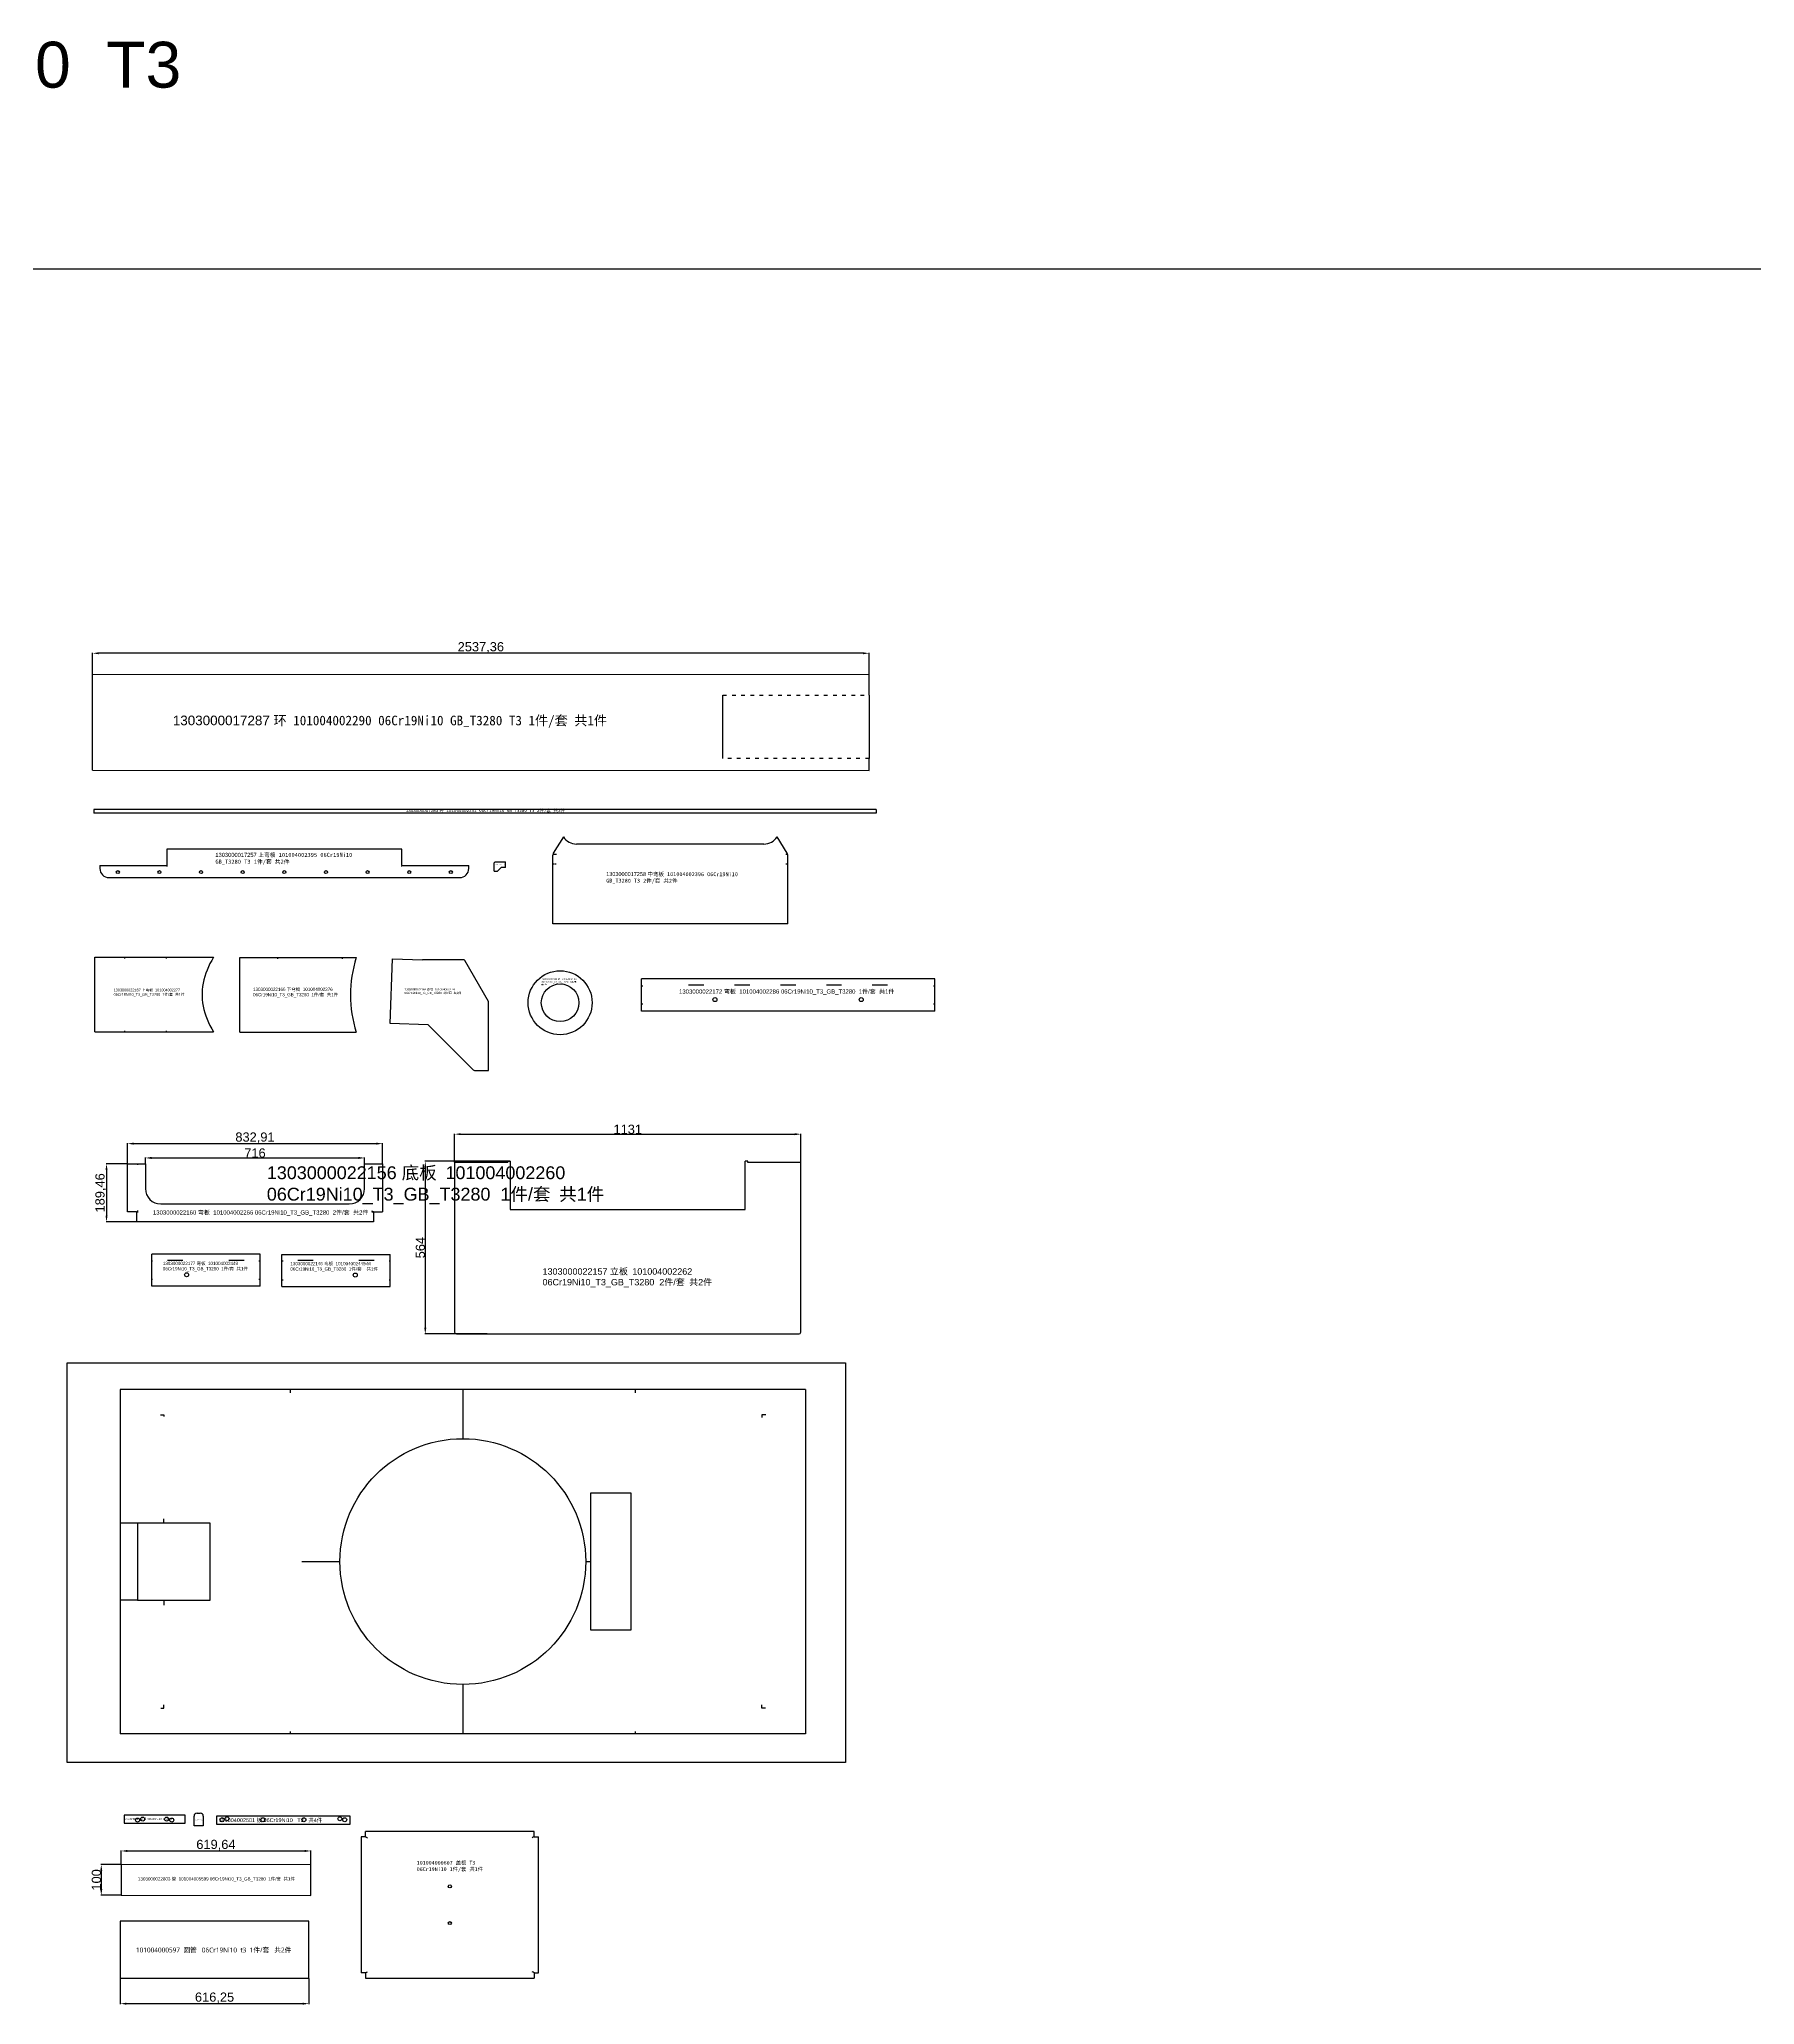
# Model space of a CAD drawing. Extents: x -57734 to 163356, y 2186 to 37537.
# Drawn here: x 18492 to 24097, y 19564 to 25986 of the extents above; entities that cross this region are included whole.
import ezdxf

# ---------------------------------------------------------------- set-up
doc = ezdxf.new("R2010")
doc.units = 0
for name, pattern in [('ACAD_ISO03W100', [30, 12, -18]), ('CENTER', [10.16, 6.35, -1.27, 1.27, -1.27]), ('CENTERX2', [20.32, 12.7, -2.54, 2.54, -2.54]), ('PHANTOM', [12.7, 6.35, -1.27, 1.27, -1.27, 1.27, -1.27])]:
    doc.linetypes.add(name, pattern=pattern)
doc.layers.get('0').update_dxf_attribs({"linetype": 'CONTINUOUS'})
doc.layers.get('DEFPOINTS').update_dxf_attribs({"linetype": 'CONTINUOUS'})
doc.layers.add('1轮廓实线层', color=7, linetype='CONTINUOUS')
doc.layers.add('9双点划线层', color=6, linetype='PHANTOM')
doc.styles.get("Standard").update_dxf_attribs({"font": 'arial.ttf'})
doc.dimstyles.new('0000', dxfattribs={"dimtxt": 30, "dimasz": 20, "dimexe": 1.25, "dimexo": 0.625, "dimtad": 1, "dimtxsty": 'STANDARD', "dimcen": 2.5, "dimazin": 3, "dimtfac": 1, "dimtmove": 0, "dimatfit": 3})

# ---------------------------------------------------------------- blocks, each defined once
blk = doc.blocks.new('1303000017287_环_1010040022')
at = {"color": 7}
for p, q in [((0, 156.7), (2537.4, 156.1)), ((0, -156.7), (0, 156.7)), ((0, -156.7), (2537.3, -157.3))]:
    blk.add_line(p, q, dxfattribs=at)
at = {"color": 7, "linetype": 'CONTINUOUS'}
for p, q in [((2537.4, 88.6), (2537.4, 156.1)), ((2537.3, -157.3), (2537.3, -118.8))]:
    blk.add_line(p, q, dxfattribs=at)
at = {"color": 1, "linetype": 'ACAD_ISO03W100'}
for p, q in [((2059.6, 88.7), (2537.4, 88.6)), ((2537.3, -118.8), (2059.6, -118.7))]:
    blk.add_line(p, q, dxfattribs=at)
at = {"color": 6, "linetype": 'CONTINUOUS'}
blk.add_line((2059.6, -118.7), (2059.6, 88.7), dxfattribs=at)
blk.add_line((2537.4, 88.6), (2537.3, -118.8))
at = {"insert": (262.4, 21.7), "char_height": 31.3869, "width": 1769.106, "attachment_point": 1, "rotation": 359.98586}
blk.add_mtext('{\\C3;1303000017287 \\fSimSun|b0|i0|c134|p2;环 \\Ftxt|c134;101004002290 06Cr19Ni10 GB_T3280 T3 1\\fSimSun|b0|i0|c134|p2;件\\Ftxt|c134;/\\fSimSun|b0|i0|c134|p2;套\\Ftxt|c134; \\fSimSun|b0|i0|c134|p2;共\\Ftxt|c134;1\\fSimSun|b0|i0|c134|p2;件}', dxfattribs=at)
blk = doc.blocks.new('*D185')
at = {"color": 0}
for p, q in [((18666, 23912.6), (18666, 23981.2)), ((21183.4, 23980), (18686, 23980)), ((21203.4, 23911.9), (21203.4, 23981.2))]:
    blk.add_line(p, q, dxfattribs=at)
for points in [[(18686, 23983.3), (18686, 23976.7), (18666, 23980)], [(21183.4, 23983.3), (21183.4, 23976.7), (21203.4, 23980)]]:
    blk.add_solid(points, dxfattribs=at)
at = {"layer": 'DEFPOINTS', "color": 0}
for p in [(18666, 23980), (18666, 23911.9), (21203.4, 23911.3)]:
    blk.add_point(p, dxfattribs=at)
at = {"color": 0, "insert": (19934.7, 23998.6), "char_height": 30, "attachment_point": 5}
blk.add_mtext('2537,36', dxfattribs=at)
blk = doc.blocks.new('1303000017283_环_1010040022')
at = {"color": 7}
for p, q in [((2562.2, -2544.2), (6, -2544.2)), ((6, -2544.2), (6, -2556.2)), ((2562.2, -2556.2), (6, -2556.2)), ((2562.2, -2544.2), (2562.2, -2556.2))]:
    blk.add_line(p, q, dxfattribs=at)
at = {"insert": (1024.9, -2542.4), "char_height": 10.5, "width": 589.942, "attachment_point": 1}
blk.add_mtext('{\\C3;1303000017283 \\fSimSun|b0|i0|c134|p2;环 \\Ftxt|c134;101004002291 06Cr19Ni10 GB_T3280 T3 2\\fSimSun|b0|i0|c134|p2;件\\Ftxt|c134;/\\fSimSun|b0|i0|c134|p2;套\\Ftxt|c134; \\fSimSun|b0|i0|c134|p2;共\\Ftxt|c134;2\\fSimSun|b0|i0|c134|p2;件}', dxfattribs=at)
blk = doc.blocks.new('1303000017257_上弯板')
at = {"color": 7, "linetype": 'CONTINUOUS'}
for p, q in [((384, 72.5), (-384, 72.5)), ((-384, 72.5), (-384, 20)), ((384, 20), (384, 72.5)), ((-602.5, 20), (-602.5, 10)), ((-602.5, 20), (-384, 20)), ((384, 20), (602.5, 20)), ((602.5, 10), (602.5, 20))]:
    blk.add_line(p, q, dxfattribs=at)
at = {"color": 1}
for p, q in [((-384, 20), (-384, 17.2)), ((384, 20), (384, 17.2))]:
    blk.add_line(p, q, dxfattribs=at)
at = {"color": 6, "linetype": 'CENTERX2'}
for p, q in [((-384, 17.2), (-383.1, 17.2)), ((383.3, 17.2), (384, 17.2))]:
    blk.add_line(p, q, dxfattribs=at)
at = {"color": 7}
blk.add_line((-572.5, -20), (572.5, -20), dxfattribs=at)
at = {"color": 7, "linetype": 'CONTINUOUS'}
for centre in [(-544, -2), (-408, -2), (-272, -2), (-136, -2), (0, -2), (136, -2), (272, -2), (408, -2), (544, -2)]:
    blk.add_circle(centre, 5, dxfattribs=at)
for centre, start, end in [((-572.5, 10), 180, 270), ((572.5, 10), 270, 0)]:
    blk.add_arc(centre, 30, start, end, dxfattribs=at)
at = {"insert": (-225.2, 61.1), "char_height": 13.3685, "width": 419.49, "attachment_point": 1}
blk.add_mtext('{\\C3;1303000017257 \\fSimSun|b0|i0|c134|p2;上弯板 \\Ftxt|c134;101004002395 06Cr19Ni10 GB_T3280 T3 1\\fSimSun|b0|i0|c134|p2;件\\Ftxt|c134;/\\fSimSun|b0|i0|c134|p2;套\\Ftxt|c134; \\fSimSun|b0|i0|c134|p2;共\\Ftxt|c134;2\\fSimSun|b0|i0|c134|p2;件}', dxfattribs=at)
blk = doc.blocks.new('1303000017530_板')
at = {"color": 7}
for p, q in [((-15.5, 15), (-18.5, 12)), ((-18.5, -15), (-18.5, 12)), ((-15.5, 15), (18.5, 15)), ((18.5, -3), (18.5, 15)), ((-18.5, -15), (-7.4, -15)), ((4.6, -3), (-7.4, -15)), ((18.5, -3), (4.6, -3))]:
    blk.add_line(p, q, dxfattribs=at)
at = {"insert": (-15.3, 7.6), "char_height": 0.8875, "width": 30.686, "attachment_point": 1}
blk.add_mtext('{\\C3;1303000017530 \\fSimSun|b0|i0|c134|p2;板 \\Ftxt|c134;101004000425-A 06Cr19Ni10 GB_T3280 T3 1\\fSimSun|b0|i0|c134|p2;件\\Ftxt|c134;/\\fSimSun|b0|i0|c134|p2;套\\Ftxt|c134; \\fSimSun|b0|i0|c134|p2;共\\Ftxt|c134;1\\fSimSun|b0|i0|c134|p2;件}', dxfattribs=at)
blk = doc.blocks.new('1303000017258_中弯板')
at = {"color": 7, "linetype": 'CONTINUOUS'}
for p, q in [((233.2, -99.8), (199.9, -153.1)), ((888, -123.9), (275.9, -123.9)), ((964.1, -153.1), (930.8, -99.8)), ((199.9, -153.1), (198, -159.5)), ((198, -384), (198, -159.5)), ((966, -159.5), (964.1, -153.1)), ((966, -384), (966, -159.5))]:
    blk.add_line(p, q, dxfattribs=at)
at = {"color": 6, "linetype": 'CENTER'}
for p, q in [((198, -188.8), (209.3, -188.8)), ((198.9, -156.3), (210.1, -156.3)), ((959.5, -188.8), (966, -188.8)), ((959.9, -156.3), (965.1, -156.3))]:
    blk.add_line(p, q, dxfattribs=at)
at = {"color": 7}
blk.add_line((966, -384), (198, -384), dxfattribs=at)
at = {"color": 7, "linetype": 'CONTINUOUS'}
for centre, start, end in [((275.9, -73.9), 211.19819, 270.00094), ((888, -73.9), 269.99906, 328.80181)]:
    blk.add_arc(centre, 50, start, end, dxfattribs=at)
at = {"insert": (372.8, -215.3), "char_height": 12.8519, "width": 415.586, "attachment_point": 1, "rotation": 359.91749}
blk.add_mtext('{\\C3;1303000017258 \\fSimSun|b0|i0|c134|p2;中弯板 \\Ftxt|c134;101004002396 06Cr19Ni10 GB_T3280 T3 2\\fSimSun|b0|i0|c134|p2;件\\Ftxt|c134;/\\fSimSun|b0|i0|c134|p2;套\\Ftxt|c134; \\fSimSun|b0|i0|c134|p2;共\\Ftxt|c134;2\\fSimSun|b0|i0|c134|p2;件}', dxfattribs=at)
blk = doc.blocks.new('1303000022167_上弯板_10100400')
at = {"color": 7, "linetype": 'CONTINUOUS'}
for p, q in [((33.1, -17.5), (33.1, 226.5)), ((33.1, 226.5), (421.4, 226.5)), ((33.1, -17.5), (421.4, -17.5))]:
    blk.add_line(p, q, dxfattribs=at)
at = {"color": 7, "linetype": 'CONTINUOUS', "flags": 128}
blk.add_lwpolyline([(421.4, 226.5), (415.2, 216.2), (409.5, 205.8), (404.4, 195.3), (399.8, 184.8), (395.8, 174.2), (392.4, 163.5), (389.6, 152.9), (387.3, 142.1), (385.6, 131.4), (384.4, 120.6), (383.8, 109.9), (383.8, 99.1), (384.4, 88.3), (385.6, 77.6), (387.3, 66.8), (389.6, 56.1), (392.4, 45.4), (395.8, 34.8), (399.8, 24.2), (404.4, 13.7), (409.5, 3.2), (415.2, -7.2), (421.4, -17.5)], dxfattribs=at)
at = {"layer": '1轮廓实线层', "linetype": 'CONTINUOUS', "flags": 128}
blk.add_lwpolyline([(421.4, 226.5), (415.2, 216.2), (409.5, 205.8), (404.4, 195.3), (399.8, 184.8), (395.8, 174.2), (392.4, 163.5), (389.6, 152.9), (387.3, 142.1), (385.6, 131.4), (384.4, 120.6), (383.8, 109.9), (383.8, 99.1), (384.4, 88.3), (385.6, 77.6), (387.3, 66.8), (389.6, 56.1), (392.4, 45.4), (395.8, 34.8), (399.8, 24.2), (404.4, 13.7), (409.5, 3.2), (415.2, -7.2), (421.4, -17.5)], dxfattribs=at)
at = {"layer": '9双点划线层', "color": 6, "linetype": 'CENTERX2'}
for p, q in [((131.4, 222.8), (131.4, 226.5)), ((266.6, 226.5), (266.6, 222.8)), ((131.4, -17.5), (131.4, -13.9)), ((266.6, -13.9), (266.6, -17.5))]:
    blk.add_line(p, q, dxfattribs=at)
at = {"color": 3, "insert": (94.8, 123.9), "char_height": 8.75, "width": 251.609, "attachment_point": 1}
blk.add_mtext('1303000022167 {\\fSimSun|b0|i0|c134|p2;上弯板 }101004002277 06Cr19Ni10_T3_GB_T3280  1{\\fSimSun|b0|i0|c134|p2;件}/{\\fSimSun|b0|i0|c134|p2;套}  {\\fSimSun|b0|i0|c134|p2;共}1{\\fSimSun|b0|i0|c134|p2;件}', dxfattribs=at)
blk = doc.blocks.new('1303000022164_侧板_101004002')
at = {"color": 7, "linetype": 'CONTINUOUS'}
for p, q in [((-105.6, 4.7), (-98.2, 216.6)), ((-98.2, 216.6), (-0.1, 213.1)), ((133, 213.1), (0.1, 213.1)), ((215.5, 76.2), (138.2, 210.1)), ((215.5, -148.5), (215.5, 76.2)), ((17.3, 0.4), (-105.6, 4.7)), ((19.3, -0.5), (165.5, -146.7)), ((169.8, -148.5), (215.5, -148.5))]:
    blk.add_line(p, q, dxfattribs=at)
for centre, radius, start, end in [((0.1, 216.1), 3, 268, 270), ((133, 207.1), 6, 30, 90), ((17.2, -2.6), 3, 45, 88), ((169.8, -142.5), 6, 225, 270)]:
    blk.add_arc(centre, radius, start, end, dxfattribs=at)
at = {"layer": '1轮廓实线层', "linetype": 'CONTINUOUS'}
for p, q in [((-105.6, 4.7), (-98.2, 216.6)), ((-98.2, 216.6), (-0.1, 213.1)), ((133, 213.1), (0.1, 213.1)), ((215.5, 76.2), (138.2, 210.1)), ((215.5, -148.5), (215.5, 76.2)), ((17.3, 0.4), (-105.6, 4.7)), ((19.3, -0.5), (165.5, -146.7)), ((169.8, -148.5), (215.5, -148.5))]:
    blk.add_line(p, q, dxfattribs=at)
for centre, radius, start, end in [((0.1, 216.1), 3, 268, 270), ((133, 207.1), 6, 30, 90), ((17.2, -2.6), 3, 45, 88), ((169.8, -142.5), 6, 225, 270)]:
    blk.add_arc(centre, radius, start, end, dxfattribs=at)
at = {"color": 3, "insert": (-58.9, 119.9), "char_height": 7, "width": 188.4, "attachment_point": 1}
blk.add_mtext('1303000022164 {\\fSimSun|b0|i0|c134|p2;侧板 }101004002274 06Cr19Ni10_T3_GB_T3280  2{\\fSimSun|b0|i0|c134|p2;件}/{\\fSimSun|b0|i0|c134|p2;套}  {\\fSimSun|b0|i0|c134|p2;共}2{\\fSimSun|b0|i0|c134|p2;件}', dxfattribs=at)
blk = doc.blocks.new('1303000022166_下弯板_10100400')
at = {"color": 7, "linetype": 'CONTINUOUS'}
for p, q in [((-570.1, -511.1), (-570.1, -267.1)), ((-570.1, -267.1), (-189.2, -267.1)), ((-570.1, -511.1), (-189.2, -511.1))]:
    blk.add_line(p, q, dxfattribs=at)
blk.add_arc((197.2, -389.1), 405.2, 162.47716, 197.52284, dxfattribs=at)
at = {"layer": '9双点划线层', "color": 6, "linetype": 'CENTERX2'}
for p, q in [((-445.6, -270.9), (-445.6, -267.1)), ((-235.6, -267.1), (-235.6, -270.9)), ((-445.6, -511.1), (-445.6, -509)), ((-235.6, -509), (-235.6, -511.1))]:
    blk.add_line(p, q, dxfattribs=at)
at = {"color": 3, "insert": (-526.4, -365.2), "char_height": 10.5, "width": 301.367, "attachment_point": 1}
blk.add_mtext('1303000022166 {\\fSimSun|b0|i0|c134|p2;下弯板 }101004002276 06Cr19Ni10_T3_GB_T3280  1{\\fSimSun|b0|i0|c134|p2;件}/{\\fSimSun|b0|i0|c134|p2;套}  {\\fSimSun|b0|i0|c134|p2;共}1{\\fSimSun|b0|i0|c134|p2;件}', dxfattribs=at)
blk = doc.blocks.new('1303000022185_环_1010040051')
at = {"color": 7, "linetype": 'CONTINUOUS'}
for radius in [104.5, 61.5]:
    blk.add_circle((0, 0), radius, dxfattribs=at)
at = {"color": 3, "insert": (-62.5, 79.2), "char_height": 5.25, "width": 118.647, "attachment_point": 1}
blk.add_mtext('1303000022185 {\\fSimSun|b0|i0|c134|p2;环 }101004005139 06Cr19Ni10_T3_GB_T3280  1{\\fSimSun|b0|i0|c134|p2;件}/{\\fSimSun|b0|i0|c134|p2;套}  {\\fSimSun|b0|i0|c134|p2;共}1{\\fSimSun|b0|i0|c134|p2;件}', dxfattribs=at)
blk = doc.blocks.new('1303000022172_弯板_101004002')
at = {"color": 7, "linetype": 'CONTINUOUS'}
for p, q in [((-479, -52.5), (-479, 52.5)), ((479, 52.5), (-479, 52.5)), ((479, -52.5), (479, 52.5)), ((479, -52.5), (-479, -52.5))]:
    blk.add_line(p, q, dxfattribs=at)
at = {"color": 1}
for p, q in [((-325, 33), (-275, 33)), ((-175, 33), (-125, 33)), ((-25, 33), (25, 33)), ((125, 33), (175, 33)), ((275, 33), (325, 33))]:
    blk.add_line(p, q, dxfattribs=at)
at = {"color": 7, "linetype": 'CONTINUOUS'}
for centre in [(-239, -15), (239, -15)]:
    blk.add_circle(centre, 6.5, dxfattribs=at)
at = {"layer": '9双点划线层', "color": 6, "linetype": 'CENTERX2'}
for p, q in [((-479, 30.2), (-474.4, 30.2)), ((475.5, 30.2), (479, 30.2)), ((-474.4, -30.2), (-479, -30.2)), ((479, -30.2), (475.5, -30.2))]:
    blk.add_line(p, q, dxfattribs=at)
at = {"color": 3, "insert": (-356.4, 18.6), "char_height": 14, "width": 712.166, "attachment_point": 1}
blk.add_mtext('1303000022172 {\\fSimSun|b0|i0|c134|p2;弯板 }101004002286 06Cr19Ni10_T3_GB_T3280  1{\\fSimSun|b0|i0|c134|p2;件}/{\\fSimSun|b0|i0|c134|p2;套 共}1{\\fSimSun|b0|i0|c134|p2;件}', dxfattribs=at)
blk = doc.blocks.new('1303000022160_弯板_101004002')
at = {"color": 7, "linetype": 'CONTINUOUS'}
for p, q in [((-416.5, -78.9), (-416.5, 78)), ((-416.5, 78), (-358, 78)), ((-358, 78), (-358, -3)), ((358, -3), (358, 78)), ((358, 78), (416.5, 78)), ((416.5, 78), (416.5, -78.9)), ((-308, -53), (308, -53)), ((-387, -78.9), (-416.5, -78.9)), ((-387, -78.9), (-387, -111.5)), ((387, -111.5), (-387, -111.5)), ((387, -78.9), (416.5, -78.9)), ((387, -78.9), (387, -111.5))]:
    blk.add_line(p, q, dxfattribs=at)
at = {"color": 1}
for p, q in [((-387, -78.9), (-384.2, -77.6)), ((-384.2, -77.6), (-381.5, -76.2)), ((384.2, -77.6), (381.5, -76.2)), ((387, -78.9), (384.2, -77.6))]:
    blk.add_line(p, q, dxfattribs=at)
at = {"color": 7, "linetype": 'CONTINUOUS'}
for centre, start, end in [((-308, -3), 180, 270), ((308, -3), 270, 0)]:
    blk.add_arc(centre, 50, start, end, dxfattribs=at)
at = {"layer": '1轮廓实线层', "linetype": 'CONTINUOUS'}
for p, q in [((-416.5, -78.9), (-416.5, 78)), ((-416.5, 78), (-358, 78)), ((-358, 78), (-358, -3)), ((358, -3), (358, 78)), ((358, 78), (416.5, 78)), ((416.5, 78), (416.5, -78.9)), ((-308, -53), (308, -53)), ((-387, -78.9), (-416.5, -78.9)), ((-387, -78.9), (-387, -111.5)), ((387, -111.5), (-387, -111.5)), ((387, -78.9), (416.5, -78.9)), ((387, -78.9), (387, -111.5))]:
    blk.add_line(p, q, dxfattribs=at)
for centre, start, end in [((-308, -3), 180, 270), ((308, -3), 270, 0)]:
    blk.add_arc(centre, 50, start, end, dxfattribs=at)
at = {"layer": '9双点划线层', "color": 6, "linetype": 'CENTERX2'}
for p, q in [((-384.2, 78), (-384.2, 74.4)), ((384.2, 76.7), (384.2, 78)), ((-387, -79.2), (-381.4, -79.2)), ((-384.2, -74), (-384.2, -77.6)), ((381.3, -79.2), (387, -79.2)), ((384.2, -77.6), (384.2, -75))]:
    blk.add_line(p, q, dxfattribs=at)
at = {"color": 3, "insert": (-333.3, -73.9), "char_height": 14, "width": 708.946, "attachment_point": 1}
blk.add_mtext('1303000022160 {\\fSimSun|b0|i0|c134|p2;弯板 }101004002266 06Cr19Ni10_T3_GB_T3280  2{\\fSimSun|b0|i0|c134|p2;件}/{\\fSimSun|b0|i0|c134|p2;套 共}2{\\fSimSun|b0|i0|c134|p2;件}', dxfattribs=at)
blk = doc.blocks.new('*D251')
at = {"color": 0}
for p, q in [((18780.4, 22312.3), (18780.4, 22379.1)), ((18800.4, 22377.8), (19593.3, 22377.8)), ((19613.3, 22312.3), (19613.3, 22379.1))]:
    blk.add_line(p, q, dxfattribs=at)
for points in [[(18800.4, 22381.2), (18800.4, 22374.5), (18780.4, 22377.8)], [(19593.3, 22381.2), (19593.3, 22374.5), (19613.3, 22377.8)]]:
    blk.add_solid(points, dxfattribs=at)
at = {"layer": 'DEFPOINTS', "color": 0}
for p in [(19613.3, 22377.8), (18780.4, 22311.7), (19613.3, 22311.7)]:
    blk.add_point(p, dxfattribs=at)
at = {"color": 0, "insert": (19196.8, 22396.5), "char_height": 30, "attachment_point": 5}
blk.add_mtext('832,91', dxfattribs=at)
blk = doc.blocks.new('*D252')
at = {"color": 0}
for p, q in [((18779.7, 22311.7), (18710.5, 22311.7)), ((18711.8, 22291.7), (18711.8, 22142.3)), ((18809.2, 22122.3), (18710.5, 22122.3))]:
    blk.add_line(p, q, dxfattribs=at)
for points in [[(18708.4, 22291.7), (18715.1, 22291.7), (18711.8, 22311.7)], [(18708.4, 22142.3), (18715.1, 22142.3), (18711.8, 22122.3)]]:
    blk.add_solid(points, dxfattribs=at)
at = {"layer": 'DEFPOINTS', "color": 0}
for p in [(18780.4, 22311.7), (18711.8, 22122.3), (18809.8, 22122.3)]:
    blk.add_point(p, dxfattribs=at)
at = {"color": 0, "insert": (18693.1, 22217), "char_height": 30, "attachment_point": 5, "rotation": 90}
blk.add_mtext('189,46', dxfattribs=at)
blk = doc.blocks.new('1303000022156_底板_101004002')
at = {"color": 7, "linetype": 'CONTINUOUS'}
for p, q in [((414.5, -724), (414.5, -1849)), ((2654.4, -724), (414.5, -724)), ((2654.4, -724), (2654.4, -1849)), ((2084, -1063.5), (1952, -1063.5)), ((1952, -1063.5), (1952, -1509.5)), ((2084, -1509.5), (2084, -1063.5)), ((471.5, -1160.5), (471.5, -1412.5)), ((709.5, -1160.5), (471.5, -1160.5)), ((709.5, -1412.5), (709.5, -1160.5)), ((471.5, -1412.5), (709.5, -1412.5)), ((1952, -1509.5), (2084, -1509.5)), ((2654.4, -1849), (414.5, -1849))]:
    blk.add_line(p, q, dxfattribs=at)
at = {"color": 6}
for p, q in [((1534.5, -724), (1534.5, -885)), ((1008.1, -1286.5), (1133, -1286.5)), ((1936, -1286.5), (1952, -1286.5)), ((1534.5, -1688), (1534.5, -1849))]:
    blk.add_line(p, q, dxfattribs=at)
at = {"color": 6, "linetype": 'CONTINUOUS'}
for p, q in [((547, -807.3), (557.5, -807.3)), ((557.5, -807.3), (557.5, -812.1)), ((2524, -807.5), (2511.4, -807.5)), ((2511.4, -807.5), (2511.4, -815.6)), ((557.5, -1158.2), (557.5, -1146.3)), ((557.5, -1413.6), (557.5, -1428.9)), ((548, -1765.8), (557.5, -1765.8)), ((557.5, -1765.8), (557.5, -1754.6)), ((2511.4, -1765.5), (2511.4, -1754.9)), ((2523.1, -1765.5), (2511.4, -1765.5))]:
    blk.add_line(p, q, dxfattribs=at)
at = {"color": 1}
for p, q in [((471.5, -1160.5), (414.5, -1160.5)), ((471.5, -1412.5), (414.5, -1412.5))]:
    blk.add_line(p, q, dxfattribs=at)
at = {"color": 7, "linetype": 'CONTINUOUS'}
blk.add_circle((1534.5, -1286.5), 401.5, dxfattribs=at)
at = {"layer": '1轮廓实线层', "linetype": 'CONTINUOUS'}
blk.add_line((2084, -1063.5), (1952, -1063.5), dxfattribs=at)
at = {"layer": '9双点划线层', "color": 6, "linetype": 'CENTERX2'}
for p, q in [((971.7, -735.3), (971.7, -724)), ((2097.2, -724), (2097.2, -735.3)), ((971.7, -1849), (971.7, -1841.9)), ((2097.2, -1841.9), (2097.2, -1849))]:
    blk.add_line(p, q, dxfattribs=at)
at = {"color": 3, "insert": (894.2, 5), "char_height": 42, "width": 1115.501, "attachment_point": 1}
blk.add_mtext('1303000022156 {\\fSimSun|b0|i0|c134|p2;底板 }101004002260 06Cr19Ni10_T3_GB_T3280  1{\\fSimSun|b0|i0|c134|p2;件}/{\\fSimSun|b0|i0|c134|p2;套 共}1{\\fSimSun|b0|i0|c134|p2;件}', dxfattribs=at)
blk = doc.blocks.new('1303000022157_立板_101004002')
at = {"color": 7, "linetype": 'CONTINUOUS'}
for p, q in [((-565.5, 280), (-565.5, -274)), ((-392, 280), (-565.5, 280)), ((-392, 280), (-392, 284)), ((-392, 284), (-384, 284)), ((-384, 284), (-384, 127)), ((384, 127), (384, 284)), ((392, 284), (384, 284)), ((392, 280), (392, 284)), ((565.5, 280), (392, 280)), ((565.5, -274), (565.5, 280)), ((-384, 127), (384, 127)), ((-559.5, -280), (559.5, -280))]:
    blk.add_line(p, q, dxfattribs=at)
for centre, start, end in [((-559.5, -274), 180, 270), ((559.5, -274), 270, 0)]:
    blk.add_arc(centre, 6, start, end, dxfattribs=at)
at = {"layer": '1轮廓实线层', "linetype": 'CONTINUOUS'}
for p, q in [((-565.5, 280), (-565.5, -274)), ((-392, 280), (-565.5, 280)), ((-392, 280), (-392, 284)), ((-392, 284), (-384, 284)), ((-384, 284), (-384, 127)), ((384, 127), (384, 284)), ((392, 284), (384, 284)), ((392, 280), (392, 284)), ((565.5, 280), (392, 280)), ((565.5, -274), (565.5, 280)), ((-384, 127), (384, 127)), ((-559.5, -280), (559.5, -280))]:
    blk.add_line(p, q, dxfattribs=at)
for centre, start, end in [((-559.5, -274), 180, 270), ((559.5, -274), 270, 0)]:
    blk.add_arc(centre, 6, start, end, dxfattribs=at)
at = {"color": 3, "insert": (-278.4, -65.4), "char_height": 21, "width": 560.811, "attachment_point": 1}
blk.add_mtext('1303000022157 {\\fSimSun|b0|i0|c134|p2;立板 }101004002262 06Cr19Ni10_T3_GB_T3280  2{\\fSimSun|b0|i0|c134|p2;件}/{\\fSimSun|b0|i0|c134|p2;套 共}2{\\fSimSun|b0|i0|c134|p2;件}', dxfattribs=at)
blk = doc.blocks.new('*D255')
at = {"color": 0}
for p, q in [((19849.2, 22316.7), (19849.2, 22409.9)), ((19869.2, 22408.7), (20960.2, 22408.7)), ((20980.2, 22316.7), (20980.2, 22409.9))]:
    blk.add_line(p, q, dxfattribs=at)
for points in [[(19869.2, 22412), (19869.2, 22405.3), (19849.2, 22408.7)], [(20960.2, 22412), (20960.2, 22405.3), (20980.2, 22408.7)]]:
    blk.add_solid(points, dxfattribs=at)
at = {"layer": 'DEFPOINTS', "color": 0}
for p in [(20980.2, 22408.7), (19849.2, 22316), (20980.2, 22316)]:
    blk.add_point(p, dxfattribs=at)
at = {"color": 0, "insert": (20414.7, 22424.6), "char_height": 30, "attachment_point": 5}
blk.add_mtext('1131', dxfattribs=at)
blk = doc.blocks.new('*D256')
at = {"color": 0}
for p, q in [((20030.1, 22320), (19752, 22320)), ((19753.2, 22300), (19753.2, 21776)), ((19955.4, 21756), (19752, 21756))]:
    blk.add_line(p, q, dxfattribs=at)
for points in [[(19749.9, 22300), (19756.5, 22300), (19753.2, 22320)], [(19749.9, 21776), (19756.5, 21776), (19753.2, 21756)]]:
    blk.add_solid(points, dxfattribs=at)
at = {"layer": 'DEFPOINTS', "color": 0}
for p in [(20030.7, 22320), (19753.2, 21756), (19956.1, 21756)]:
    blk.add_point(p, dxfattribs=at)
at = {"color": 0, "insert": (19737.3, 22038), "char_height": 30, "attachment_point": 5, "rotation": 90}
blk.add_mtext('564', dxfattribs=at)
blk = doc.blocks.new('1303000022177_弯板_101004002')
at = {"color": 7, "linetype": 'CONTINUOUS'}
for p, q in [((177, 52.5), (-177, 52.5)), ((-177, -52.5), (-177, 52.5)), ((177, -52.5), (177, 52.5)), ((177, -52.5), (-177, -52.5))]:
    blk.add_line(p, q, dxfattribs=at)
at = {"color": 1}
for p, q in [((-125, 33), (-75, 33)), ((75, 33), (125, 33))]:
    blk.add_line(p, q, dxfattribs=at)
at = {"color": 7, "linetype": 'CONTINUOUS'}
blk.add_circle((-63, -15), 6.5, dxfattribs=at)
at = {"layer": '9双点划线层', "color": 6, "linetype": 'CENTERX2'}
for p, q in [((-177, 30.2), (-173.9, 30.2)), ((173, 30.2), (177, 30.2)), ((-173.9, -30.2), (-177, -30.2)), ((177, -30.2), (173, -30.2))]:
    blk.add_line(p, q, dxfattribs=at)
at = {"color": 3, "insert": (-140.7, 27.6), "char_height": 10.5, "width": 286.086, "attachment_point": 1}
blk.add_mtext('1303000022177 {\\fSimSun|b0|i0|c134|p2;弯板 }101004002449 06Cr19Ni10_T3_GB_T3280  1{\\fSimSun|b0|i0|c134|p2;件}/{\\fSimSun|b0|i0|c134|p2;套 共}1{\\fSimSun|b0|i0|c134|p2;件}', dxfattribs=at)
blk = doc.blocks.new('1303000022146_弯板_101004002')
at = {"color": 7, "linetype": 'CONTINUOUS'}
for p, q in [((395, 169.2), (749, 169.2)), ((395, 64.3), (395, 169.2)), ((749, 64.3), (749, 169.2)), ((395, 64.3), (749, 64.3))]:
    blk.add_line(p, q, dxfattribs=at)
at = {"color": 1}
for p, q in [((497, 149.8), (447, 149.8)), ((697, 149.8), (647, 149.8))]:
    blk.add_line(p, q, dxfattribs=at)
at = {"color": 7, "linetype": 'CONTINUOUS'}
blk.add_circle((635, 101.8), 6.5, dxfattribs=at)
at = {"layer": '9双点划线层', "color": 6, "linetype": 'CENTERX2'}
for p, q in [((399, 147), (395, 147)), ((749, 147), (745.9, 147)), ((395, 86.6), (399, 86.6)), ((745.9, 86.6), (749, 86.6))]:
    blk.add_line(p, q, dxfattribs=at)
at = {"color": 3, "insert": (423, 144.4), "char_height": 10.5, "width": 307.32, "attachment_point": 1}
blk.add_mtext('1303000022146 {\\fSimSun|b0|i0|c134|p2;弯板 }101004002449-M 06Cr19Ni10_T3_GB_T3280  1{\\fSimSun|b0|i0|c134|p2;件}/{\\fSimSun|b0|i0|c134|p2;套  共}1{\\fSimSun|b0|i0|c134|p2;件}', dxfattribs=at)
blk = doc.blocks.new('101004002492_板')
at = {"color": 7, "linetype": 'CONTINUOUS'}
for p, q in [((-79739.9, 11086), (-79939.9, 11086)), ((-79939.9, 11086), (-79939.9, 11060)), ((-79939.9, 11060), (-79739.9, 11060)), ((-79739.9, 11060), (-79739.9, 11086))]:
    blk.add_line(p, q, dxfattribs=at)
for centre in [(-79895.9, 11070), (-79878.9, 11073), (-79800.9, 11073), (-79783.9, 11070)]:
    blk.add_circle(centre, 6.5, dxfattribs=at)
at = {"color": 2, "insert": (-79938.4, 11077), "char_height": 6.4, "width": 171.477, "attachment_point": 1}
blk.add_mtext('101004002492 {\\fSimSun|b0|i0|c134|p2;板} 06Cr19Ni10 T3 {\\fSimSun|b0|i0|c134|p2;共}1{\\fSimSun|b0|i0|c134|p2;件}', dxfattribs=at)
blk = doc.blocks.new('1303000017177_把手')
at = {"color": 7, "linetype": 'CONTINUOUS'}
for p, q in [((-15, -28), (-15, 4)), ((-5, 14), (5, 14)), ((15, 4), (15, -28))]:
    blk.add_line(p, q, dxfattribs=at)
at = {"color": 7}
blk.add_line((15, -28), (-15, -28), dxfattribs=at)
at = {"color": 7, "linetype": 'CONTINUOUS'}
for centre, start, end in [((-5, 4), 90, 180), ((5, 4), 0, 90)]:
    blk.add_arc(centre, 10, start, end, dxfattribs=at)
at = {"insert": (-12.3, -5.3), "char_height": 1.2046, "width": 24.282, "attachment_point": 1}
blk.add_mtext('{\\C3;1303000017177 \\fSimSun|b0|i0|c134|p2;把手 \\Ftxt|c134;101004000558 06Cr19Ni10 GB_T3280  T3  2\\fSimSun|b0|i0|c134|p2;件\\Ftxt|c134;/\\fSimSun|b0|i0|c134|p2;套\\Ftxt|c134; \\fSimSun|b0|i0|c134|p2;共\\Ftxt|c134;1+8\\fSimSun|b0|i0|c134|p2;件}', dxfattribs=at)
blk = doc.blocks.new('1303000022803_管_1010040055')
at = {"color": 7, "linetype": 'CONTINUOUS'}
for p, q in [((0.1, 50), (-0.1, -50)), ((619.7, 49.4), (0.1, 50)), ((619.6, -50.6), (619.7, 49.4)), ((-0.1, -50), (619.6, -50.6))]:
    blk.add_line(p, q, dxfattribs=at)
at = {"color": 3, "insert": (55.2, 8.6), "char_height": 10.5, "width": 521.325, "attachment_point": 1}
blk.add_mtext('1303000022803 {\\fSimSun|b0|i0|c134|p2;管 }101004005599 06Cr19Ni10_T3_GB_T3280  1{\\fSimSun|b0|i0|c134|p2;件}/{\\fSimSun|b0|i0|c134|p2;套}  {\\fSimSun|b0|i0|c134|p2;共}1{\\fSimSun|b0|i0|c134|p2;件}', dxfattribs=at)
blk = doc.blocks.new('*D281')
at = {"color": 0}
for p, q in [((18759.3, 20022.7), (18759.3, 20067.9)), ((18779.3, 20066.6), (19359, 20066.6)), ((19379, 20022.1), (19379, 20067.9))]:
    blk.add_line(p, q, dxfattribs=at)
for points in [[(18779.3, 20069.9), (18779.3, 20063.3), (18759.3, 20066.6)], [(19359, 20069.9), (19359, 20063.3), (19379, 20066.6)]]:
    blk.add_solid(points, dxfattribs=at)
at = {"layer": 'DEFPOINTS', "color": 0}
for p in [(19379, 20066.6), (18759.3, 20022.1), (19379, 20021.5)]:
    blk.add_point(p, dxfattribs=at)
at = {"color": 0, "insert": (19069.2, 20085.3), "char_height": 30, "attachment_point": 5}
blk.add_mtext('619,64', dxfattribs=at)
blk = doc.blocks.new('*D282')
at = {"color": 0}
for p, q in [((18758.7, 20022.1), (18693.4, 20022.1)), ((18694.7, 20002.1), (18694.7, 19942.1)), ((18758.6, 19922.1), (18693.4, 19922.1))]:
    blk.add_line(p, q, dxfattribs=at)
for points in [[(18691.3, 20002.1), (18698, 20002.1), (18694.7, 20022.1)], [(18691.3, 19942.1), (18698, 19942.1), (18694.7, 19922.1)]]:
    blk.add_solid(points, dxfattribs=at)
at = {"layer": 'DEFPOINTS', "color": 0}
for p in [(18759.3, 20022.1), (18694.7, 19922.1), (18759.2, 19922.1)]:
    blk.add_point(p, dxfattribs=at)
at = {"color": 0, "insert": (18678.7, 19972.1), "char_height": 30, "attachment_point": 5, "rotation": 90}
blk.add_mtext('100', dxfattribs=at)
blk = doc.blocks.new('101004000597__圆管')
at = {"color": 7, "linetype": 'CONTINUOUS'}
for p, q in [((878.7, -401.8), (878.7, -587.8)), ((1494.9, -401.8), (878.7, -401.8)), ((1494.9, -587.8), (1494.9, -401.8)), ((878.7, -587.8), (1494.9, -587.8))]:
    blk.add_line(p, q, dxfattribs=at)
at = {"color": 3, "insert": (930, -487.8), "char_height": 15.75, "width": 533.087, "attachment_point": 1}
blk.add_mtext('{\\fMicrosoft YaHei|b0|i0|c134|p34;101004000597  圆管   \\fMicrosoft YaHei|b0|i0|c0|p34;06Cr19Ni10  t3\\fMicrosoft YaHei|b0|i0|c134|p34;  1件/套   共2件}', dxfattribs=at)
blk = doc.blocks.new('*D296')
at = {"color": 0}
for p, q in [((18756.6, 19650.3), (18756.6, 19566.4)), ((19372.8, 19650.3), (19372.8, 19566.4)), ((18776.6, 19567.7), (19352.8, 19567.7))]:
    blk.add_line(p, q, dxfattribs=at)
for points in [[(18776.6, 19571), (18776.6, 19564.3), (18756.6, 19567.7)], [(19352.8, 19571), (19352.8, 19564.3), (19372.8, 19567.7)]]:
    blk.add_solid(points, dxfattribs=at)
at = {"layer": 'DEFPOINTS', "color": 0}
for p in [(18756.6, 19650.9), (19372.8, 19650.9), (19372.8, 19567.7)]:
    blk.add_point(p, dxfattribs=at)
at = {"color": 0, "insert": (19064.7, 19586.3), "char_height": 30, "attachment_point": 5}
blk.add_mtext('616,25', dxfattribs=at)
blk = doc.blocks.new('101004000607')
at = {"color": 7, "linetype": 'CONTINUOUS'}
for p, q in [((-320.1, -290.3), (-320.1, -734.1)), ((-305.6, -290.3), (-320.1, -290.3)), ((244.4, -272.7), (-305.6, -272.7)), ((-305.6, -290.3), (-305.6, -272.7)), ((244.4, -290.3), (244.4, -272.7)), ((244.4, -290.3), (258.8, -290.3)), ((258.8, -734.1), (258.8, -290.3)), ((-305.6, -734.1), (-320.1, -734.1)), ((-305.6, -734.1), (-305.6, -751.6)), ((-305.6, -751.6), (244.4, -751.6)), ((244.4, -734.1), (258.8, -734.1)), ((244.4, -734.1), (244.4, -751.6))]:
    blk.add_line(p, q, dxfattribs=at)
at = {"color": 1}
for p, q in [((-305.6, -290.3), (-302.8, -291.6)), ((-302.8, -291.6), (-300.1, -293)), ((241.6, -291.6), (238.8, -293)), ((244.4, -290.3), (241.6, -291.6)), ((-305.6, -734.1), (-302.8, -732.7)), ((-302.8, -732.7), (-300.1, -731.4)), ((241.6, -732.7), (238.8, -731.4)), ((244.4, -734.1), (241.6, -732.7))]:
    blk.add_line(p, q, dxfattribs=at)
at = {"color": 6, "linetype": 'CONTINUOUS'}
for centre in [(-30.6, -452.2), (-30.6, -572.2)]:
    blk.add_circle(centre, 5, dxfattribs=at)
at = {"color": 3, "insert": (-138.7, -368.6), "char_height": 12.5, "width": 225.103, "attachment_point": 1}
blk.add_mtext('{\\fKaiTi|b0|i0|c134|p49;101004000607 \\fSimSun|b0|i0|c134|p2;盖板\\fKaiTi|b0|i0|c134|p49; T3 06Cr19Ni10 1件/套 共1\\fSimSun|b0|i0|c134|p2;件}', dxfattribs=at)
blk = doc.blocks.new('*D304')
at = {"color": 0}
for p, q in [((18838.8, 22312.3), (18838.8, 22332.3)), ((18858.8, 22331), (19534.8, 22331)), ((19554.8, 22312.3), (19554.8, 22332.3))]:
    blk.add_line(p, q, dxfattribs=at)
for points in [[(18858.8, 22334.4), (18858.8, 22327.7), (18838.8, 22331)], [(19534.8, 22334.4), (19534.8, 22327.7), (19554.8, 22331)]]:
    blk.add_solid(points, dxfattribs=at)
at = {"layer": 'DEFPOINTS', "color": 0}
for p in [(18838.8, 22311.7), (19554.8, 22331), (19554.8, 22311.7)]:
    blk.add_point(p, dxfattribs=at)
at = {"color": 0, "insert": (19196.8, 22347), "char_height": 30, "attachment_point": 5}
blk.add_mtext('716', dxfattribs=at)
blk = doc.blocks.new('101004002501_板')
at = {"color": 7, "linetype": 'CONTINUOUS'}
for p, q in [((-80063.5, 11004.3), (-80063.5, 10978.3)), ((-79626.5, 11004.3), (-80063.5, 11004.3)), ((-79626.5, 10978.3), (-79626.5, 11004.3)), ((-80063.5, 10978.3), (-79626.5, 10978.3))]:
    blk.add_line(p, q, dxfattribs=at)
for centre in [(-80045.2, 10992.3), (-80029.5, 10995.3), (-79911.7, 10992.3), (-79778.2, 10992.3), (-79660.5, 10995.3), (-79644.7, 10992.3)]:
    blk.add_circle(centre, 6.5, dxfattribs=at)
at = {"color": 2, "insert": (-80056.9, 10997.4), "char_height": 12.8, "width": 347.374, "attachment_point": 1}
blk.add_mtext('101004002501 {\\fSimSun|b0|i0|c134|p2;板} 06Cr19Ni10   T3   {\\fSimSun|b0|i0|c134|p2;共}4{\\fSimSun|b0|i0|c134|p2;件}', dxfattribs=at)

msp = doc.modelspace()

# ---------------------------------------------------------------- linework, layer by layer
at = {"color": 1}
msp.add_line((-57734.46381, 25235.63765), (163355.72875, 25235.63765), dxfattribs=at)
at = {"color": 2}
msp.add_lwpolyline([(18582.77238, 21661.32602), (21126.11757, 21661.32602), (21126.11757, 20355.44178), (18582.77238, 20355.44178)], close=True, dxfattribs=at)

# ---------------------------------------------------------------- block references
at = {"linetype": 'CENTER'}
msp.add_blockref('1303000017287_环_1010040022', (18665.99891, 23754.62099), dxfattribs=at)
for name, p in [('1303000017283_环_1010040022', (18664.41362, 26014.08767)), ('1303000017258_中弯板', (19971.55911, 23480.33245)), ('1303000017257_上弯板', (19292.68095, 23266.93788)), ('1303000017530_板', (19996.6615, 23283.40647)), ('1303000022164_侧板_101004002', (19744.29973, 22765.5464)), ('1303000022185_环_1010040051', (20193.79614, 22838.18972)), ('1303000022157_立板_101004002', (20414.68789, 22036.02971)), ('1303000022177_弯板_101004002', (19036.43108, 21964.2425)), ('1303000022146_弯板_101004002', (18889.464, 21846.59876)), ('1303000017177_把手', (19012.85378, 20176.3326)), ('1303000022803_管_1010040055', (18759.28085, 19972.10198))]:
    msp.add_blockref(name, p)
at = {"color": 1}
for name, p in [('1303000022167_上弯板_10100400', (18640.2592, 22760.21131)), ('1303000022166_下弯板_10100400', (19716.88629, 23252.56592)), ('1303000022172_弯板_101004002', (20938.55264, 22863.23685)), ('1303000022156_底板_101004002', (18341.35711, 22298.69175)), ('1303000022160_弯板_101004002', (19196.81259, 22233.71482)), ('101004002492_板', (98709.00907, 9097.60646)), ('101004002501_板', (99134.67005, 9176.3381)), ('101004000607', (19864.01733, 20403.0234)), ('101004000597__圆管', (17877.89525, 20238.71122))]:
    msp.add_blockref(name, p, dxfattribs=at)

# ---------------------------------------------------------------- texts
at = {"color": 1, "insert": (17476.78666, 25978.11935), "char_height": 150, "width": 2389.4800504, "attachment_point": 1}
msp.add_mtext('06Cr19Ni10  T3', dxfattribs=at)

# ---------------------------------------------------------------- dimensions: what is measured, and where the dimension line sits
at = {"color": 1}
for base, p1, p2, picture, middle in [((18666.03774, 23979.98745), (21203.40238, 23911.32098), (18666.03774, 23911.94718), '*D185', (19934.72006, 23998.6411)), ((19613.26856, 22377.82671), (18780.35662, 22311.71482), (19613.26856, 22311.71482), '*D251', (19196.81259, 22396.48036)), ((20980.18789, 22408.66104), (19849.18789, 22316.02971), (20980.18789, 22316.02971), '*D255', (20414.68789, 22424.61346)), ((19378.96947, 20066.61544), (18759.33085, 20022.10196), (19378.96947, 20021.48232), '*D281', (19069.15016, 20085.26909)), ((19372.81691, 19567.67193), (18756.56982, 19650.91784), (19372.81691, 19650.91784), '*D296', (19064.69337, 19586.32558))]:
    dim = msp.add_linear_dim(base=base, p1=p1, p2=p2, dimstyle='0000', dxfattribs=at)
    dim.commit()
    dim.dimension.update_dxf_attribs({"geometry": picture, "text_midpoint": middle})
at = {"color": 2}
dim = msp.add_linear_dim(base=(19554.81259, 22331.04013), p1=(18838.81259, 22311.71482), p2=(19554.81259, 22311.71482), dimstyle='0000', dxfattribs=at)
dim.commit()
dim.dimension.update_dxf_attribs({"geometry": '*D304', "text_midpoint": (19196.81259, 22346.98232)})
at = {"color": 1}
for base, p1, p2, picture, middle in [((18711.75127, 22122.25885), (18780.35662, 22311.71482), (18809.81259, 22122.25885), '*D252', (18693.09763, 22216.98683)), ((19753.20503, 21756.02971), (20030.68789, 22320.02971), (19956.05706, 21756.02971), '*D256', (19737.26284, 22038.02971)), ((18694.67897, 19922.10201), (18759.33085, 20022.10196), (18759.23085, 19922.10201), '*D282', (18678.73678, 19972.10198))]:
    dim = msp.add_linear_dim(base=base, p1=p1, p2=p2, angle=90, dimstyle='0000', dxfattribs=at)
    dim.commit()
    dim.dimension.update_dxf_attribs({"geometry": picture, "text_midpoint": middle})

doc.saveas('drawing.dxf')
